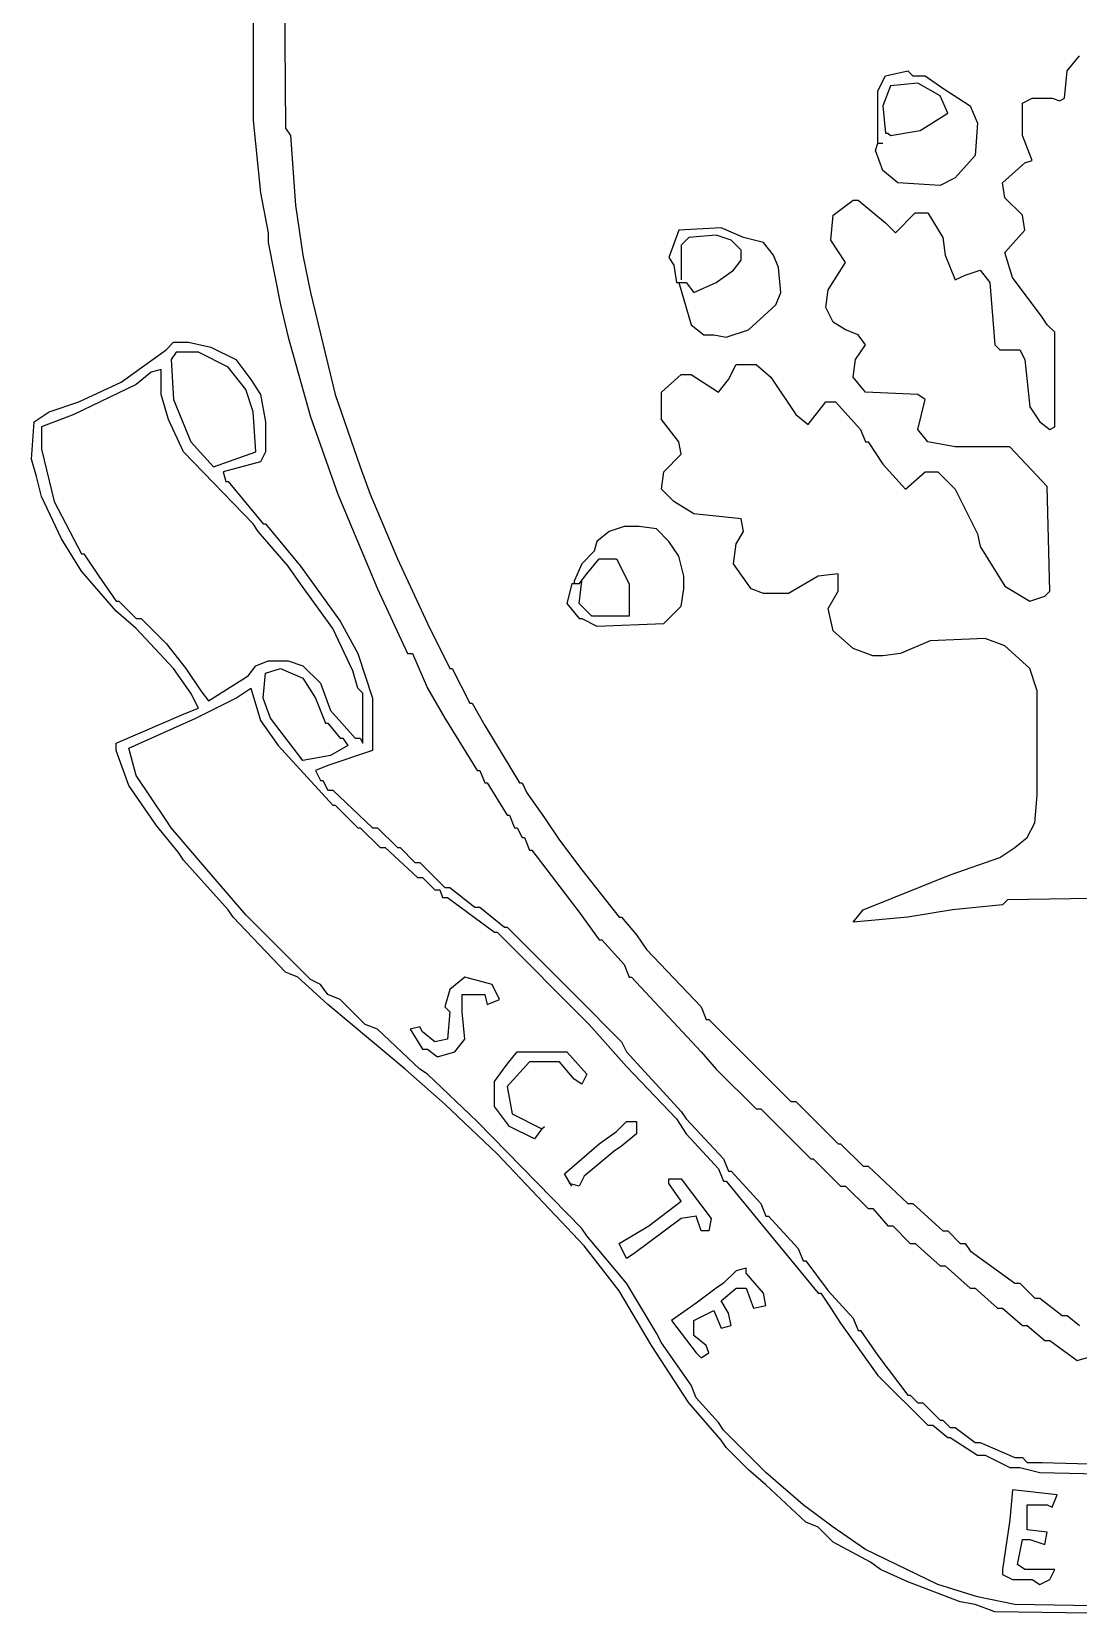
# Model space of a CAD drawing. Header units: inches. Extents: x 0.1 to 9.75, y 0.02 to 4.75.
# Drawn here: x 0.404 to 0.988, y 1.762 to 2.645 of the extents above; entities that cross this region are included whole.
import ezdxf

# ---------------------------------------------------------------- set-up
doc = ezdxf.new("R2010")
doc.units = ezdxf.units.IN
doc.header["$MEASUREMENT"] = 0
doc.layers.add('PFV', color=179, linetype='Continuous')

msp = doc.modelspace()

# ---------------------------------------------------------------- linework, layer by layer
at = {"layer": 'PFV', "color": 1}
for p, q in [((0.527778, 3.115278), (0.527778, 2.595833)), ((0.544444, 2.743056), (0.545833, 2.591667)), ((0.981944, 2.623611), (0.988889, 2.631944)), ((0.880556, 2.620833), (0.893056, 2.623611)), ((0.893056, 2.623611), (0.895833, 2.620833)), ((0.980556, 2.608333), (0.981944, 2.623611)), ((0.876389, 2.6125), (0.880556, 2.620833)), ((0.883333, 2.615278), (0.879167, 2.604167)), ((0.898611, 2.616667), (0.883333, 2.615278)), ((0.895833, 2.620833), (0.902778, 2.620833)), ((0.911111, 2.609722), (0.898611, 2.616667)), ((0.902778, 2.620833), (0.9125, 2.613889)), ((0.9125, 2.613889), (0.927778, 2.604167)), ((0.876389, 2.583333), (0.876389, 2.6125)), ((0.915278, 2.6), (0.911111, 2.609722)), ((0.956944, 2.605556), (0.9625, 2.608333)), ((0.956944, 2.5875), (0.956944, 2.605556)), ((0.9625, 2.608333), (0.973611, 2.608333)), ((0.973611, 2.608333), (0.977778, 2.606944)), ((0.977778, 2.606944), (0.980556, 2.608333)), ((0.879167, 2.604167), (0.880556, 2.588889)), ((0.9, 2.590278), (0.915278, 2.6)), ((0.927778, 2.604167), (0.931944, 2.594444)), ((0.527778, 2.595833), (0.531944, 2.555556)), ((0.545833, 2.591667), (0.548611, 2.5875)), ((0.548611, 2.5875), (0.551389, 2.548611)), ((0.880556, 2.588889), (0.881944, 2.588889)), ((0.881944, 2.588889), (0.883333, 2.5875)), ((0.883333, 2.5875), (0.9, 2.590278)), ((0.931944, 2.594444), (0.930556, 2.576389)), ((0.9625, 2.573611), (0.956944, 2.5875)), ((0.875, 2.579167), (0.876389, 2.583333)), ((0.879167, 2.568056), (0.875, 2.579167)), ((0.876389, 2.583333), (0.879167, 2.583333)), ((0.930556, 2.576389), (0.919444, 2.563889)), ((0.945833, 2.561111), (0.958333, 2.572222)), ((0.958333, 2.572222), (0.9625, 2.573611)), ((0.8875, 2.561111), (0.879167, 2.568056)), ((0.911111, 2.559722), (0.8875, 2.561111)), ((0.919444, 2.563889), (0.911111, 2.559722)), ((0.947222, 2.552778), (0.945833, 2.561111)), ((0.531944, 2.555556), (0.536111, 2.533333)), ((0.956944, 2.543056), (0.947222, 2.552778)), ((0.551389, 2.548611), (0.555556, 2.520833)), ((0.85, 2.529167), (0.851389, 2.543056)), ((0.851389, 2.543056), (0.8625, 2.551389)), ((0.8625, 2.551389), (0.865278, 2.551389)), ((0.865278, 2.551389), (0.880556, 2.538889)), ((0.886111, 2.533333), (0.897222, 2.544444)), ((0.897222, 2.544444), (0.904167, 2.544444)), ((0.904167, 2.544444), (0.9125, 2.530556)), ((0.958333, 2.534722), (0.956944, 2.543056)), ((0.765278, 2.534722), (0.759722, 2.519444)), ((0.788889, 2.536111), (0.765278, 2.534722)), ((0.801389, 2.530556), (0.788889, 2.536111)), ((0.880556, 2.538889), (0.886111, 2.533333)), ((0.947222, 2.522222), (0.958333, 2.534722)), ((0.536111, 2.533333), (0.536111, 2.527778)), ((0.536111, 2.527778), (0.543056, 2.493056)), ((0.770833, 2.530556), (0.766667, 2.526389)), ((0.766667, 2.526389), (0.766667, 2.506944)), ((0.786111, 2.531944), (0.770833, 2.530556)), ((0.794444, 2.529167), (0.786111, 2.531944)), ((0.8, 2.523611), (0.794444, 2.529167)), ((0.8125, 2.527778), (0.801389, 2.530556)), ((0.818056, 2.520833), (0.8125, 2.527778)), ((0.858333, 2.516667), (0.85, 2.529167)), ((0.9125, 2.530556), (0.913889, 2.520833)), ((0.555556, 2.520833), (0.559722, 2.5)), ((0.759722, 2.519444), (0.7625, 2.515278)), ((0.795833, 2.5125), (0.8, 2.518056)), ((0.8, 2.518056), (0.8, 2.523611)), ((0.820833, 2.513889), (0.818056, 2.520833)), ((0.848611, 2.501389), (0.858333, 2.516667)), ((0.913889, 2.520833), (0.919444, 2.506944)), ((0.951389, 2.508333), (0.947222, 2.522222)), ((0.7625, 2.515278), (0.763889, 2.505556)), ((0.786111, 2.505556), (0.795833, 2.5125)), ((0.822222, 2.5), (0.820833, 2.513889)), ((0.919444, 2.506944), (0.925, 2.509722)), ((0.925, 2.509722), (0.933333, 2.5125)), ((0.933333, 2.5125), (0.938889, 2.505556)), ((0.968056, 2.486111), (0.951389, 2.508333)), ((0.559722, 2.5), (0.573611, 2.443056)), ((0.763889, 2.505556), (0.769444, 2.505556)), ((0.765278, 2.505556), (0.772222, 2.481944)), ((0.769444, 2.505556), (0.773611, 2.5)), ((0.773611, 2.5), (0.786111, 2.505556)), ((0.819444, 2.493056), (0.822222, 2.5)), ((0.847222, 2.491667), (0.848611, 2.501389)), ((0.938889, 2.505556), (0.941667, 2.470833)), ((0.543056, 2.493056), (0.547222, 2.475)), ((0.804167, 2.479167), (0.819444, 2.493056)), ((0.851389, 2.483333), (0.847222, 2.491667)), ((0.772222, 2.481944), (0.779167, 2.476389)), ((0.858333, 2.479167), (0.851389, 2.483333)), ((0.970833, 2.481944), (0.968056, 2.486111)), ((0.975, 2.477778), (0.970833, 2.481944)), ((0.547222, 2.475), (0.559722, 2.430556)), ((0.779167, 2.476389), (0.784722, 2.476389)), ((0.784722, 2.476389), (0.791667, 2.475)), ((0.791667, 2.475), (0.804167, 2.479167)), ((0.865278, 2.476389), (0.858333, 2.479167)), ((0.869444, 2.470833), (0.865278, 2.476389)), ((0.975, 2.425), (0.975, 2.477778)), ((0.454167, 2.45), (0.479167, 2.468056)), ((0.479167, 2.468056), (0.483333, 2.472222)), ((0.484722, 2.466667), (0.481944, 2.4625)), ((0.483333, 2.472222), (0.491667, 2.472222)), ((0.497222, 2.466667), (0.484722, 2.466667)), ((0.491667, 2.472222), (0.504167, 2.469444)), ((0.513889, 2.458333), (0.497222, 2.466667)), ((0.504167, 2.469444), (0.518056, 2.4625)), ((0.863889, 2.4625), (0.869444, 2.470833)), ((0.941667, 2.470833), (0.944444, 2.468056)), ((0.944444, 2.468056), (0.955556, 2.468056)), ((0.955556, 2.468056), (0.958333, 2.4625)), ((0.470833, 2.455556), (0.4625, 2.448611)), ((0.476389, 2.456944), (0.470833, 2.455556)), ((0.476389, 2.443056), (0.476389, 2.456944)), ((0.481944, 2.4625), (0.483333, 2.440278)), ((0.523611, 2.445833), (0.513889, 2.458333)), ((0.518056, 2.4625), (0.526389, 2.451389)), ((0.793056, 2.451389), (0.797222, 2.459722)), ((0.797222, 2.459722), (0.808333, 2.459722)), ((0.808333, 2.459722), (0.816667, 2.452778)), ((0.8625, 2.452778), (0.863889, 2.4625)), ((0.958333, 2.4625), (0.961111, 2.436111)), ((0.4625, 2.448611), (0.427778, 2.431944)), ((0.430556, 2.438889), (0.454167, 2.45)), ((0.526389, 2.451389), (0.531944, 2.443056)), ((0.755556, 2.444444), (0.766667, 2.454167)), ((0.766667, 2.454167), (0.772222, 2.454167)), ((0.772222, 2.454167), (0.7875, 2.444444)), ((0.7875, 2.444444), (0.793056, 2.451389)), ((0.816667, 2.452778), (0.830556, 2.431944)), ((0.869444, 2.444444), (0.8625, 2.452778)), ((0.413889, 2.433333), (0.430556, 2.438889)), ((0.480556, 2.429167), (0.476389, 2.443056)), ((0.483333, 2.440278), (0.493056, 2.416667)), ((0.527778, 2.433333), (0.523611, 2.445833)), ((0.531944, 2.443056), (0.534722, 2.427778)), ((0.573611, 2.443056), (0.5875, 2.402778)), ((0.755556, 2.429167), (0.755556, 2.444444)), ((0.8375, 2.426389), (0.847222, 2.438889)), ((0.847222, 2.438889), (0.852778, 2.438889)), ((0.852778, 2.438889), (0.866667, 2.423611)), ((0.898611, 2.443056), (0.869444, 2.444444)), ((0.902778, 2.440278), (0.898611, 2.443056)), ((0.898611, 2.423611), (0.902778, 2.440278)), ((0.405556, 2.427778), (0.413889, 2.433333)), ((0.427778, 2.431944), (0.409722, 2.425)), ((0.488889, 2.411111), (0.480556, 2.429167)), ((0.529167, 2.411111), (0.527778, 2.433333)), ((0.559722, 2.430556), (0.575, 2.3875)), ((0.765278, 2.416667), (0.755556, 2.429167)), ((0.830556, 2.431944), (0.8375, 2.426389)), ((0.961111, 2.436111), (0.966667, 2.427778)), ((0.404167, 2.406944), (0.405556, 2.427778)), ((0.409722, 2.425), (0.409722, 2.4125)), ((0.534722, 2.427778), (0.534722, 2.411111)), ((0.866667, 2.423611), (0.869444, 2.416667)), ((0.904167, 2.416667), (0.898611, 2.423611)), ((0.966667, 2.427778), (0.972222, 2.423611)), ((0.972222, 2.423611), (0.975, 2.425)), ((0.409722, 2.4125), (0.416667, 2.383333)), ((0.527778, 2.370833), (0.488889, 2.411111)), ((0.493056, 2.416667), (0.505556, 2.402778)), ((0.505556, 2.402778), (0.529167, 2.411111)), ((0.534722, 2.411111), (0.531944, 2.405556)), ((0.766667, 2.409722), (0.765278, 2.416667)), ((0.869444, 2.416667), (0.870833, 2.416667)), ((0.870833, 2.416667), (0.879167, 2.404167)), ((0.919444, 2.413889), (0.904167, 2.416667)), ((0.927778, 2.413889), (0.919444, 2.413889)), ((0.95, 2.413889), (0.927778, 2.413889)), ((0.970833, 2.391667), (0.95, 2.413889)), ((0.406944, 2.397222), (0.404167, 2.406944)), ((0.531944, 2.405556), (0.516667, 2.401389)), ((0.5875, 2.402778), (0.593056, 2.3875)), ((0.756944, 2.4), (0.766667, 2.409722)), ((0.879167, 2.404167), (0.891667, 2.390278)), ((0.409722, 2.386111), (0.406944, 2.397222)), ((0.516667, 2.401389), (0.511111, 2.4)), ((0.511111, 2.4), (0.5125, 2.394444)), ((0.5125, 2.394444), (0.513889, 2.394444)), ((0.513889, 2.394444), (0.533333, 2.370833)), ((0.755556, 2.390278), (0.756944, 2.4)), ((0.891667, 2.390278), (0.902778, 2.4)), ((0.902778, 2.4), (0.909722, 2.4)), ((0.909722, 2.4), (0.919444, 2.390278)), ((0.420833, 2.3625), (0.409722, 2.386111)), ((0.575, 2.3875), (0.588889, 2.354167)), ((0.593056, 2.3875), (0.608333, 2.351389)), ((0.7625, 2.383333), (0.755556, 2.390278)), ((0.919444, 2.390278), (0.931944, 2.365278)), ((0.972222, 2.333333), (0.970833, 2.391667)), ((0.416667, 2.383333), (0.431944, 2.354167)), ((0.773611, 2.376389), (0.7625, 2.383333)), ((0.8, 2.373611), (0.773611, 2.376389)), ((0.530556, 2.366667), (0.527778, 2.370833)), ((0.547222, 2.347222), (0.530556, 2.366667)), ((0.533333, 2.370833), (0.534722, 2.370833)), ((0.534722, 2.370833), (0.554167, 2.347222)), ((0.726389, 2.366667), (0.719444, 2.361111)), ((0.734722, 2.369444), (0.726389, 2.366667)), ((0.743056, 2.369444), (0.734722, 2.369444)), ((0.752778, 2.368056), (0.743056, 2.369444)), ((0.759722, 2.361111), (0.752778, 2.368056)), ((0.797222, 2.359722), (0.801389, 2.366667)), ((0.801389, 2.366667), (0.8, 2.373611)), ((0.431944, 2.344444), (0.420833, 2.3625)), ((0.719444, 2.361111), (0.718056, 2.355556)), ((0.765278, 2.352778), (0.759722, 2.361111)), ((0.795833, 2.348611), (0.797222, 2.359722)), ((0.931944, 2.365278), (0.933333, 2.358333)), ((0.933333, 2.358333), (0.947222, 2.336111)), ((0.431944, 2.354167), (0.433333, 2.354167)), ((0.433333, 2.354167), (0.441667, 2.341667)), ((0.588889, 2.354167), (0.597222, 2.334722)), ((0.608333, 2.351389), (0.625, 2.315278)), ((0.718056, 2.355556), (0.711111, 2.348611)), ((0.713889, 2.343056), (0.720833, 2.351389)), ((0.720833, 2.351389), (0.730556, 2.351389)), ((0.730556, 2.351389), (0.7375, 2.3375)), ((0.768056, 2.341667), (0.765278, 2.352778)), ((0.451389, 2.322222), (0.431944, 2.344444)), ((0.441667, 2.341667), (0.451389, 2.327778)), ((0.554167, 2.3375), (0.547222, 2.347222)), ((0.554167, 2.347222), (0.576389, 2.316667)), ((0.711111, 2.348611), (0.706944, 2.338889)), ((0.709722, 2.3375), (0.713889, 2.343056)), ((0.768056, 2.334722), (0.768056, 2.341667)), ((0.805556, 2.334722), (0.795833, 2.348611)), ((0.843056, 2.341667), (0.826389, 2.331944)), ((0.854167, 2.343056), (0.843056, 2.341667)), ((0.854167, 2.333333), (0.854167, 2.343056)), ((0.572222, 2.3125), (0.554167, 2.3375)), ((0.597222, 2.334722), (0.613889, 2.298611)), ((0.705556, 2.3375), (0.702778, 2.326389)), ((0.709722, 2.3375), (0.705556, 2.3375)), ((0.706944, 2.338889), (0.706944, 2.3375)), ((0.709722, 2.326389), (0.711111, 2.338889)), ((0.7375, 2.3375), (0.7375, 2.319444)), ((0.766667, 2.325), (0.768056, 2.334722)), ((0.8125, 2.331944), (0.805556, 2.334722)), ((0.826389, 2.331944), (0.8125, 2.331944)), ((0.848611, 2.323611), (0.854167, 2.333333)), ((0.947222, 2.336111), (0.961111, 2.327778)), ((0.969444, 2.330556), (0.972222, 2.333333)), ((0.451389, 2.327778), (0.452778, 2.327778)), ((0.452778, 2.327778), (0.4625, 2.318056)), ((0.702778, 2.326389), (0.709722, 2.318056)), ((0.716667, 2.319444), (0.709722, 2.326389)), ((0.756944, 2.315278), (0.766667, 2.325)), ((0.851389, 2.311111), (0.848611, 2.323611)), ((0.961111, 2.327778), (0.969444, 2.330556)), ((0.4625, 2.3125), (0.451389, 2.322222)), ((0.4625, 2.318056), (0.465278, 2.318056)), ((0.465278, 2.318056), (0.479167, 2.304167)), ((0.576389, 2.316667), (0.586111, 2.298611)), ((0.625, 2.315278), (0.6375, 2.290278)), ((0.709722, 2.318056), (0.711111, 2.318056)), ((0.711111, 2.318056), (0.719444, 2.313889)), ((0.7375, 2.319444), (0.716667, 2.319444)), ((0.719444, 2.313889), (0.756944, 2.315278)), ((0.483333, 2.290278), (0.4625, 2.3125)), ((0.583333, 2.288889), (0.572222, 2.3125)), ((0.8625, 2.301389), (0.851389, 2.311111)), ((0.905556, 2.305556), (0.888889, 2.298611)), ((0.936111, 2.306944), (0.905556, 2.305556)), ((0.947222, 2.302778), (0.936111, 2.306944)), ((0.479167, 2.304167), (0.490278, 2.290278)), ((0.586111, 2.298611), (0.594444, 2.273611)), ((0.613889, 2.298611), (0.616667, 2.298611)), ((0.616667, 2.298611), (0.625, 2.279167)), ((0.873611, 2.297222), (0.8625, 2.301389)), ((0.879167, 2.297222), (0.873611, 2.297222)), ((0.888889, 2.298611), (0.879167, 2.297222)), ((0.961111, 2.290278), (0.947222, 2.302778)), ((0.493056, 2.276389), (0.483333, 2.290278)), ((0.490278, 2.290278), (0.498611, 2.277778)), ((0.525, 2.286111), (0.529167, 2.291667)), ((0.529167, 2.291667), (0.536111, 2.294444)), ((0.533333, 2.273611), (0.534722, 2.2875)), ((0.534722, 2.2875), (0.543056, 2.290278)), ((0.536111, 2.294444), (0.547222, 2.294444)), ((0.543056, 2.290278), (0.555556, 2.284722)), ((0.547222, 2.294444), (0.555556, 2.291667)), ((0.555556, 2.291667), (0.565278, 2.281944)), ((0.586111, 2.279167), (0.583333, 2.288889)), ((0.6375, 2.290278), (0.638889, 2.290278)), ((0.638889, 2.290278), (0.648611, 2.270833)), ((0.965278, 2.277778), (0.961111, 2.290278)), ((0.502778, 2.272222), (0.525, 2.286111)), ((0.518056, 2.273611), (0.526389, 2.279167)), ((0.526389, 2.279167), (0.531944, 2.261111)), ((0.555556, 2.284722), (0.5625, 2.273611)), ((0.565278, 2.281944), (0.570833, 2.266667)), ((0.588889, 2.276389), (0.586111, 2.279167)), ((0.625, 2.279167), (0.634722, 2.2625)), ((0.497222, 2.268056), (0.493056, 2.276389)), ((0.495833, 2.2625), (0.518056, 2.273611)), ((0.498611, 2.277778), (0.502778, 2.272222)), ((0.5375, 2.2625), (0.533333, 2.273611)), ((0.5625, 2.273611), (0.568056, 2.259722)), ((0.588889, 2.248611), (0.588889, 2.276389)), ((0.594444, 2.273611), (0.594444, 2.244444)), ((0.648611, 2.270833), (0.65, 2.270833)), ((0.65, 2.270833), (0.656944, 2.258333)), ((0.965278, 2.219444), (0.965278, 2.277778)), ((0.451389, 2.248611), (0.490278, 2.265278)), ((0.458333, 2.245833), (0.495833, 2.2625)), ((0.490278, 2.265278), (0.497222, 2.268056)), ((0.531944, 2.261111), (0.541667, 2.247222)), ((0.555556, 2.238889), (0.5375, 2.2625)), ((0.570833, 2.266667), (0.584722, 2.251389)), ((0.634722, 2.2625), (0.652778, 2.233333)), ((0.568056, 2.259722), (0.569444, 2.259722)), ((0.569444, 2.259722), (0.576389, 2.251389)), ((0.656944, 2.258333), (0.676389, 2.226389)), ((0.451389, 2.244444), (0.451389, 2.248611)), ((0.458333, 2.225), (0.451389, 2.244444)), ((0.4625, 2.230556), (0.458333, 2.245833)), ((0.541667, 2.247222), (0.572222, 2.213889)), ((0.594444, 2.244444), (0.569444, 2.236111)), ((0.580556, 2.247222), (0.570833, 2.241667)), ((0.576389, 2.251389), (0.577778, 2.251389)), ((0.577778, 2.251389), (0.580556, 2.247222)), ((0.584722, 2.251389), (0.5875, 2.251389)), ((0.5875, 2.251389), (0.588889, 2.248611)), ((0.555556, 2.238889), (0.554167, 2.240278)), ((0.570833, 2.241667), (0.555556, 2.238889)), ((0.569444, 2.236111), (0.5625, 2.233333)), ((0.479167, 2.205556), (0.4625, 2.230556)), ((0.5625, 2.233333), (0.565278, 2.227778)), ((0.565278, 2.227778), (0.566667, 2.227778)), ((0.566667, 2.227778), (0.569444, 2.222222)), ((0.652778, 2.233333), (0.654167, 2.233333)), ((0.654167, 2.233333), (0.656944, 2.226389)), ((0.656944, 2.226389), (0.658333, 2.226389)), ((0.658333, 2.226389), (0.669444, 2.208333)), ((0.676389, 2.226389), (0.677778, 2.226389)), ((0.677778, 2.226389), (0.680556, 2.220833)), ((0.470833, 2.206944), (0.458333, 2.225)), ((0.569444, 2.222222), (0.572222, 2.222222)), ((0.572222, 2.222222), (0.594444, 2.201389)), ((0.680556, 2.220833), (0.690278, 2.206944)), ((0.963889, 2.204167), (0.965278, 2.219444)), ((0.572222, 2.213889), (0.573611, 2.213889)), ((0.573611, 2.213889), (0.586111, 2.201389)), ((0.669444, 2.208333), (0.670833, 2.208333)), ((0.670833, 2.208333), (0.673611, 2.201389)), ((0.473611, 2.202778), (0.470833, 2.206944)), ((0.486111, 2.1875), (0.473611, 2.202778)), ((0.481944, 2.201389), (0.479167, 2.205556)), ((0.498611, 2.181944), (0.481944, 2.201389)), ((0.586111, 2.201389), (0.5875, 2.201389)), ((0.5875, 2.201389), (0.598611, 2.190278)), ((0.594444, 2.201389), (0.597222, 2.201389)), ((0.597222, 2.201389), (0.608333, 2.190278)), ((0.673611, 2.201389), (0.675, 2.201389)), ((0.675, 2.201389), (0.677778, 2.195833)), ((0.690278, 2.206944), (0.698611, 2.194444)), ((0.959722, 2.195833), (0.963889, 2.204167)), ((0.598611, 2.190278), (0.601389, 2.190278)), ((0.601389, 2.190278), (0.619444, 2.173611)), ((0.608333, 2.190278), (0.609722, 2.190278)), ((0.609722, 2.190278), (0.618056, 2.181944)), ((0.677778, 2.195833), (0.679167, 2.195833)), ((0.679167, 2.195833), (0.681944, 2.188889)), ((0.698611, 2.194444), (0.711111, 2.177778)), ((0.944444, 2.184722), (0.952778, 2.190278)), ((0.952778, 2.190278), (0.959722, 2.195833)), ((0.488889, 2.183333), (0.486111, 2.1875)), ((0.513889, 2.155556), (0.488889, 2.183333)), ((0.523611, 2.152778), (0.498611, 2.181944)), ((0.618056, 2.181944), (0.620833, 2.181944)), ((0.620833, 2.181944), (0.634722, 2.168056)), ((0.681944, 2.188889), (0.683333, 2.188889)), ((0.683333, 2.188889), (0.709722, 2.154167)), ((0.916667, 2.175), (0.944444, 2.184722)), ((0.619444, 2.173611), (0.622222, 2.173611)), ((0.622222, 2.173611), (0.629167, 2.166667)), ((0.711111, 2.177778), (0.731944, 2.151389)), ((0.868056, 2.155556), (0.916667, 2.175)), ((0.629167, 2.166667), (0.631944, 2.166667)), ((0.631944, 2.166667), (0.633333, 2.1625)), ((0.634722, 2.168056), (0.6375, 2.168056)), ((0.6375, 2.168056), (0.651389, 2.156944)), ((0.516667, 2.151389), (0.513889, 2.155556)), ((0.633333, 2.1625), (0.636111, 2.1625)), ((0.636111, 2.1625), (0.6625, 2.143056)), ((0.651389, 2.156944), (0.654167, 2.156944)), ((0.654167, 2.156944), (0.668056, 2.145833)), ((0.8625, 2.148611), (0.868056, 2.155556)), ((0.918056, 2.155556), (0.893056, 2.151389)), ((0.945833, 2.158333), (0.918056, 2.155556)), ((0.948611, 2.161111), (0.945833, 2.158333)), ((1.027778, 2.1625), (0.948611, 2.161111)), ((0.545833, 2.120833), (0.516667, 2.151389)), ((0.548611, 2.127778), (0.523611, 2.152778)), ((0.668056, 2.145833), (0.669444, 2.145833)), ((0.669444, 2.145833), (0.708333, 2.106944)), ((0.709722, 2.154167), (0.720833, 2.138889)), ((0.731944, 2.151389), (0.733333, 2.151389)), ((0.733333, 2.151389), (0.741667, 2.141667)), ((0.893056, 2.151389), (0.8625, 2.148611)), ((0.6625, 2.143056), (0.663889, 2.143056)), ((0.663889, 2.143056), (0.715278, 2.091667)), ((0.720833, 2.138889), (0.722222, 2.138889)), ((0.722222, 2.138889), (0.734722, 2.125)), ((0.741667, 2.141667), (0.747222, 2.133333)), ((0.747222, 2.133333), (0.777778, 2.101389)), ((0.552778, 2.118056), (0.545833, 2.120833)), ((0.559722, 2.116667), (0.548611, 2.127778)), ((0.734722, 2.125), (0.7375, 2.118056)), ((0.569444, 2.102778), (0.552778, 2.118056)), ((0.565278, 2.113889), (0.559722, 2.116667)), ((0.569444, 2.108333), (0.565278, 2.113889)), ((0.6375, 2.111111), (0.634722, 2.101389)), ((0.645833, 2.118056), (0.6375, 2.111111)), ((0.661111, 2.113889), (0.645833, 2.118056)), ((0.665278, 2.105556), (0.661111, 2.113889)), ((0.7375, 2.118056), (0.738889, 2.118056)), ((0.738889, 2.118056), (0.777778, 2.076389)), ((0.576389, 2.105556), (0.569444, 2.108333)), ((0.594444, 2.081944), (0.569444, 2.102778)), ((0.590278, 2.091667), (0.576389, 2.105556)), ((0.644444, 2.098611), (0.644444, 2.108333)), ((0.644444, 2.108333), (0.656944, 2.108333)), ((0.656944, 2.108333), (0.658333, 2.102778)), ((0.658333, 2.102778), (0.665278, 2.105556)), ((0.708333, 2.106944), (0.733333, 2.081944)), ((0.634722, 2.101389), (0.6375, 2.098611)), ((0.6375, 2.098611), (0.636111, 2.083333)), ((0.645833, 2.083333), (0.644444, 2.098611)), ((0.777778, 2.101389), (0.780556, 2.094444)), ((0.780556, 2.094444), (0.781944, 2.094444)), ((0.781944, 2.094444), (0.827778, 2.048611)), ((0.597222, 2.088889), (0.590278, 2.091667)), ((0.620833, 2.066667), (0.597222, 2.088889)), ((0.620833, 2.090278), (0.615278, 2.088889)), ((0.615278, 2.088889), (0.622222, 2.077778)), ((0.622222, 2.0875), (0.620833, 2.090278)), ((0.629167, 2.081944), (0.622222, 2.0875)), ((0.715278, 2.091667), (0.736111, 2.068056)), ((0.6125, 2.066667), (0.594444, 2.081944)), ((0.622222, 2.077778), (0.625, 2.077778)), ((0.625, 2.077778), (0.630556, 2.073611)), ((0.636111, 2.083333), (0.629167, 2.081944)), ((0.630556, 2.073611), (0.640278, 2.076389)), ((0.640278, 2.076389), (0.645833, 2.083333)), ((0.669444, 2.069444), (0.675, 2.076389)), ((0.675, 2.076389), (0.702778, 2.076389)), ((0.702778, 2.076389), (0.713889, 2.063889)), ((0.733333, 2.081944), (0.736111, 2.076389)), ((0.736111, 2.076389), (0.766667, 2.043056)), ((0.777778, 2.076389), (0.786111, 2.066667)), ((0.634722, 2.047222), (0.6125, 2.066667)), ((0.625, 2.063889), (0.620833, 2.066667)), ((0.6625, 2.059722), (0.669444, 2.069444)), ((0.681944, 2.070833), (0.669444, 2.056944)), ((0.698611, 2.070833), (0.681944, 2.070833)), ((0.706944, 2.061111), (0.698611, 2.070833)), ((0.736111, 2.068056), (0.763889, 2.038889)), ((0.786111, 2.066667), (0.808333, 2.044444)), ((0.652778, 2.0375), (0.625, 2.063889)), ((0.6625, 2.045833), (0.6625, 2.059722)), ((0.711111, 2.058333), (0.706944, 2.061111)), ((0.713889, 2.063889), (0.711111, 2.058333)), ((0.669444, 2.056944), (0.672222, 2.041667)), ((0.827778, 2.048611), (0.830556, 2.048611)), ((0.830556, 2.048611), (0.854167, 2.025)), ((0.663889, 2.019444), (0.634722, 2.047222)), ((0.670833, 2.034722), (0.6625, 2.045833)), ((0.672222, 2.041667), (0.688889, 2.033333)), ((0.766667, 2.043056), (0.769444, 2.038889)), ((0.808333, 2.044444), (0.811111, 2.044444)), ((0.811111, 2.044444), (0.838889, 2.016667)), ((0.711111, 1.977778), (0.652778, 2.0375)), ((0.684722, 2.027778), (0.670833, 2.034722)), ((0.688889, 2.033333), (0.684722, 2.027778)), ((0.688889, 2.033333), (0.690278, 2.034722)), ((0.720833, 2.025), (0.730556, 2.031944)), ((0.730556, 2.031944), (0.736111, 2.0375)), ((0.736111, 2.0375), (0.741667, 2.0375)), ((0.741667, 2.0375), (0.741667, 2.030556)), ((0.763889, 2.038889), (0.769444, 2.030556)), ((0.769444, 2.038889), (0.790278, 2.016667)), ((0.701389, 2.008333), (0.720833, 2.025)), ((0.733333, 2.023611), (0.729167, 2.020833)), ((0.741667, 2.030556), (0.733333, 2.023611)), ((0.769444, 2.030556), (0.7875, 2.011111)), ((0.854167, 2.025), (0.855556, 2.025)), ((0.855556, 2.025), (0.868056, 2.0125)), ((0.7125, 1.968056), (0.663889, 2.019444)), ((0.729167, 2.020833), (0.7125, 2.006944)), ((0.790278, 2.016667), (0.793056, 2.009722)), ((0.838889, 2.016667), (0.840278, 2.016667)), ((0.840278, 2.016667), (0.855556, 2.001389)), ((0.705556, 2.001389), (0.701389, 2.008333)), ((0.7125, 2.006944), (0.709722, 2.001389)), ((0.759722, 2.002778), (0.759722, 2.005556)), ((0.759722, 2.005556), (0.766667, 2.005556)), ((0.766667, 2.005556), (0.783333, 1.983333)), ((0.7875, 2.011111), (0.790278, 2.004167)), ((0.793056, 2.009722), (0.794444, 2.009722)), ((0.794444, 2.009722), (0.811111, 1.991667)), ((0.868056, 2.0125), (0.870833, 2.0125)), ((0.870833, 2.0125), (0.893056, 1.991667)), ((0.709722, 2.001389), (0.704167, 2.002778)), ((0.766667, 1.993056), (0.759722, 2.002778)), ((0.790278, 2.004167), (0.791667, 2.004167)), ((0.791667, 2.004167), (0.811111, 1.980556)), ((0.855556, 2.001389), (0.858333, 2.001389)), ((0.858333, 2.001389), (0.870833, 1.988889)), ((0.748611, 1.979167), (0.766667, 1.993056)), ((0.811111, 1.991667), (0.813889, 1.984722)), ((0.870833, 1.988889), (0.873611, 1.988889)), ((0.873611, 1.988889), (0.881944, 1.979167)), ((0.893056, 1.991667), (0.895833, 1.991667)), ((0.895833, 1.991667), (0.9125, 1.976389)), ((0.731944, 1.969444), (0.748611, 1.979167)), ((0.766667, 1.983333), (0.740278, 1.963889)), ((0.775, 1.984722), (0.766667, 1.983333)), ((0.777778, 1.976389), (0.775, 1.984722)), ((0.783333, 1.983333), (0.781944, 1.976389)), ((0.811111, 1.980556), (0.829167, 1.958333)), ((0.813889, 1.984722), (0.815278, 1.984722)), ((0.815278, 1.984722), (0.831944, 1.966667)), ((0.881944, 1.979167), (0.884722, 1.979167)), ((0.884722, 1.979167), (0.894444, 1.969444)), ((0.713889, 1.973611), (0.711111, 1.977778)), ((0.736111, 1.947222), (0.713889, 1.973611)), ((0.736111, 1.961111), (0.731944, 1.969444)), ((0.781944, 1.976389), (0.777778, 1.976389)), ((0.894444, 1.969444), (0.897222, 1.969444)), ((0.897222, 1.969444), (0.911111, 1.956944)), ((0.9125, 1.976389), (0.915278, 1.976389)), ((0.915278, 1.976389), (0.922222, 1.969444)), ((0.922222, 1.969444), (0.925, 1.969444)), ((0.925, 1.969444), (0.927778, 1.965278)), ((0.731944, 1.943056), (0.7125, 1.968056)), ((0.740278, 1.963889), (0.736111, 1.961111)), ((0.831944, 1.966667), (0.834722, 1.959722)), ((0.927778, 1.965278), (0.952778, 1.947222)), ((0.797222, 1.954167), (0.790278, 1.947222)), ((0.802778, 1.955556), (0.797222, 1.954167)), ((0.802778, 1.952778), (0.802778, 1.955556)), ((0.8125, 1.941667), (0.802778, 1.952778)), ((0.829167, 1.958333), (0.843056, 1.941667)), ((0.834722, 1.959722), (0.836111, 1.959722)), ((0.836111, 1.959722), (0.848611, 1.943056)), ((0.911111, 1.956944), (0.913889, 1.956944)), ((0.913889, 1.956944), (0.927778, 1.944444)), ((0.75, 1.9125), (0.731944, 1.943056)), ((0.752778, 1.919444), (0.736111, 1.947222)), ((0.786111, 1.944444), (0.775, 1.936111)), ((0.790278, 1.947222), (0.786111, 1.944444)), ((0.788889, 1.9375), (0.797222, 1.944444)), ((0.797222, 1.944444), (0.802778, 1.944444)), ((0.802778, 1.944444), (0.806944, 1.933333)), ((0.848611, 1.943056), (0.8625, 1.927778)), ((0.927778, 1.944444), (0.930556, 1.944444)), ((0.930556, 1.944444), (0.943056, 1.933333)), ((0.952778, 1.947222), (0.955556, 1.947222)), ((0.955556, 1.947222), (0.963889, 1.938889)), ((0.775, 1.936111), (0.761111, 1.926389)), ((0.793056, 1.930556), (0.788889, 1.9375)), ((0.806944, 1.933333), (0.813889, 1.934722)), ((0.813889, 1.934722), (0.8125, 1.941667)), ((0.843056, 1.941667), (0.844444, 1.941667)), ((0.844444, 1.941667), (0.85, 1.933333)), ((0.963889, 1.938889), (0.966667, 1.938889)), ((0.966667, 1.938889), (0.979167, 1.929167)), ((0.761111, 1.926389), (0.775, 1.908333)), ((0.773611, 1.926389), (0.784722, 1.931944)), ((0.773611, 1.918056), (0.773611, 1.926389)), ((0.784722, 1.931944), (0.788889, 1.922222)), ((0.794444, 1.923611), (0.793056, 1.930556)), ((0.85, 1.933333), (0.855556, 1.925)), ((0.855556, 1.925), (0.876389, 1.895833)), ((0.8625, 1.927778), (0.865278, 1.920833)), ((0.943056, 1.933333), (0.945833, 1.933333)), ((0.945833, 1.933333), (0.956944, 1.923611)), ((0.979167, 1.929167), (0.981944, 1.929167)), ((0.981944, 1.929167), (0.988889, 1.923611)), ((0.755556, 1.913889), (0.752778, 1.919444)), ((0.780556, 1.9125), (0.773611, 1.918056)), ((0.788889, 1.922222), (0.794444, 1.923611)), ((0.865278, 1.920833), (0.866667, 1.920833)), ((0.866667, 1.920833), (0.876389, 1.906944)), ((0.956944, 1.923611), (0.959722, 1.923611)), ((0.959722, 1.923611), (0.969444, 1.915278)), ((0.768056, 1.884722), (0.75, 1.9125)), ((0.772222, 1.890278), (0.755556, 1.913889)), ((0.775, 1.908333), (0.777778, 1.905556)), ((0.777778, 1.905556), (0.781944, 1.908333)), ((0.781944, 1.908333), (0.780556, 1.9125)), ((0.969444, 1.915278), (0.972222, 1.915278)), ((0.972222, 1.915278), (0.9875, 1.904167)), ((0.876389, 1.906944), (0.893056, 1.884722)), ((0.9875, 1.904167), (0.997222, 1.906944)), ((0.775, 1.883333), (0.772222, 1.890278)), ((0.876389, 1.895833), (0.904167, 1.868056)), ((0.770833, 1.880556), (0.768056, 1.884722)), ((0.7875, 1.869444), (0.775, 1.883333)), ((0.893056, 1.884722), (0.894444, 1.884722)), ((0.894444, 1.884722), (0.898611, 1.880556)), ((0.788889, 1.859722), (0.770833, 1.880556)), ((0.898611, 1.880556), (0.901389, 1.880556)), ((0.901389, 1.880556), (0.911111, 1.870833)), ((0.790278, 1.865278), (0.7875, 1.869444)), ((0.813889, 1.841667), (0.790278, 1.865278)), ((0.904167, 1.868056), (0.906944, 1.868056)), ((0.906944, 1.868056), (0.915278, 1.861111)), ((0.911111, 1.870833), (0.9125, 1.870833)), ((0.9125, 1.870833), (0.916667, 1.866667)), ((0.916667, 1.866667), (0.919444, 1.866667)), ((0.919444, 1.866667), (0.930556, 1.858333)), ((0.791667, 1.855556), (0.788889, 1.859722)), ((0.804167, 1.843056), (0.791667, 1.855556)), ((0.915278, 1.861111), (0.916667, 1.861111)), ((0.916667, 1.861111), (0.931944, 1.851389)), ((0.930556, 1.858333), (0.933333, 1.858333)), ((0.933333, 1.858333), (0.952778, 1.85)), ((0.931944, 1.851389), (0.936111, 1.851389)), ((0.936111, 1.851389), (0.95, 1.844444)), ((0.952778, 1.85), (0.956944, 1.85)), ((0.956944, 1.85), (0.959722, 1.847222)), ((0.959722, 1.847222), (0.968056, 1.847222)), ((0.968056, 1.847222), (1.018056, 1.845833)), ((0.813889, 1.834722), (0.804167, 1.843056)), ((0.834722, 1.823611), (0.813889, 1.841667)), ((0.95, 1.844444), (0.955556, 1.844444)), ((0.955556, 1.844444), (0.966667, 1.841667)), ((0.966667, 1.841667), (1.020833, 1.840278)), ((0.836111, 1.813889), (0.813889, 1.834722)), ((0.951389, 1.831944), (0.95, 1.815278)), ((0.976389, 1.829167), (0.951389, 1.831944)), ((0.973611, 1.822222), (0.976389, 1.829167)), ((0.851389, 1.811111), (0.834722, 1.823611)), ((0.959722, 1.809722), (0.959722, 1.823611)), ((0.959722, 1.823611), (0.970833, 1.823611)), ((0.970833, 1.823611), (0.973611, 1.822222)), ((0.843056, 1.811111), (0.836111, 1.813889)), ((0.851389, 1.802778), (0.843056, 1.811111)), ((0.869444, 1.798611), (0.851389, 1.811111)), ((0.95, 1.815278), (0.945833, 1.7875)), ((0.872222, 1.791667), (0.851389, 1.802778)), ((0.954167, 1.790278), (0.956944, 1.804167)), ((0.956944, 1.804167), (0.961111, 1.804167)), ((0.970833, 1.808333), (0.959722, 1.809722)), ((0.961111, 1.804167), (0.969444, 1.801389)), ((0.969444, 1.801389), (0.970833, 1.808333)), ((0.909722, 1.779167), (0.869444, 1.798611)), ((0.877778, 1.7875), (0.872222, 1.791667)), ((0.893056, 1.780556), (0.877778, 1.7875)), ((0.945833, 1.7875), (0.945833, 1.784722)), ((0.945833, 1.784722), (0.951389, 1.781944)), ((0.958333, 1.7875), (0.954167, 1.790278)), ((0.975, 1.7875), (0.958333, 1.7875)), ((0.972222, 1.781944), (0.975, 1.7875)), ((0.922222, 1.769444), (0.893056, 1.780556)), ((0.931944, 1.772222), (0.909722, 1.779167)), ((0.951389, 1.781944), (0.9625, 1.781944)), ((0.9625, 1.781944), (0.966667, 1.779167)), ((0.966667, 1.779167), (0.972222, 1.781944)), ((0.930556, 1.768056), (0.922222, 1.769444)), ((0.941667, 1.763889), (0.930556, 1.768056)), ((0.952778, 1.768056), (0.931944, 1.772222)), ((1.036111, 1.766667), (0.952778, 1.768056)), ((1.034722, 1.7625), (0.941667, 1.763889))]:
    msp.add_line(p, q, dxfattribs=at)

doc.saveas('drawing.dxf')
